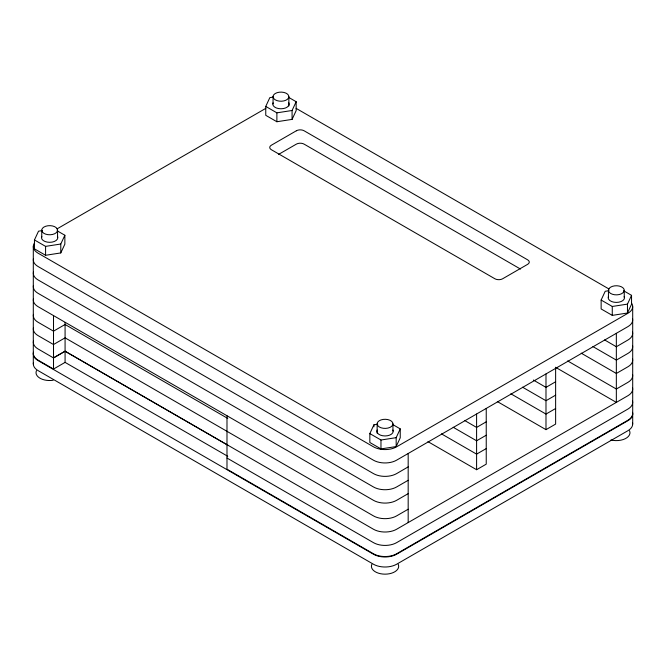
<?xml version="1.0" encoding="UTF-8"?>
<svg xmlns="http://www.w3.org/2000/svg" width="666" height="666" viewBox="0 0 666 666"><rect width="100%" height="100%" fill="white"/><g stroke="black" fill="none" stroke-linecap="round" stroke-linejoin="round"><path stroke-width="1" d="M53.513 315.592L53.513 369.056L65.077 362.379L227.764 456.302M57.151 230.802L64.86 235.248L64.86 244.156L60.781 252.93L45.579 255.278L34.457 248.859L34.457 239.951L38.528 231.177L42.324 230.586M60.781 252.93L60.781 244.022L64.86 235.248M288.453 97.261L296.162 101.707L296.162 110.614L292.083 119.389L276.881 121.736L265.759 115.318L265.759 106.41L269.83 97.636L273.626 97.045M292.083 119.389L292.083 110.489L296.162 101.707M392.54 424.433L400.241 428.887L400.241 437.787L396.17 446.561L380.969 448.917L369.838 442.49L369.838 433.591L373.917 424.808L377.714 424.225M396.17 446.561L396.17 437.662L400.241 428.887M623.842 290.892L631.543 295.346L631.543 304.245L627.472 313.02L612.27 315.376L601.14 308.949L601.14 300.05L605.219 291.267L609.015 290.684M627.472 313.02L627.472 304.121L631.543 295.346M56.993 228.913L265.792 108.367M278.48 154.454L296.378 144.122A5.453 3.147 0 0 1 304.087 144.122L520.496 269.064M53.513 357.875L65.077 351.198L373.476 529.254A16.359 9.441 0 0 0 396.611 529.254L627.913 395.712A16.359 9.441 0 0 0 632.558 387.803M408.175 466.891L396.611 473.609A16.359 9.441 0 0 1 373.476 473.609L38.087 279.936A16.359 9.441 0 0 1 33.442 272.069M486.238 421.819L476.598 427.43L464.885 420.621M555.627 381.76L545.987 387.371L533.374 380.036M408.175 480.294L396.611 486.971A16.359 9.441 0 0 1 373.476 486.971L38.087 293.331A16.359 9.441 0 0 1 33.442 285.423M486.238 435.223L476.598 440.784L453.18 427.264M555.627 395.154L545.987 400.724L522.56 387.196M408.175 493.648L396.611 500.324A16.359 9.441 0 0 1 373.476 500.324L38.087 306.685A16.359 9.441 0 0 1 33.442 298.776M486.238 448.576L476.598 454.137L441.466 433.857M555.627 408.516L545.987 414.077L510.847 393.789M408.175 509.224L396.611 515.9A16.359 9.441 0 0 1 373.476 515.9L65.077 337.845L53.513 344.522L38.087 335.622A16.359 9.441 0 0 1 33.442 327.714M427.955 441.633L476.598 469.721L486.238 464.152L486.238 408.466M497.327 401.565L545.987 429.653L555.627 424.092L555.627 368.406M265.759 106.41L276.881 112.837L292.083 110.489M34.457 239.951L45.579 246.378L60.781 244.022M601.14 300.05L612.27 306.468L627.472 304.121M369.838 433.591L380.969 440.01L396.17 437.662M296.12 108.367L609.024 289.019M604.628 339.943L616.341 346.753L627.913 340.026A16.359 9.441 0 0 0 632.558 332.159M592.915 346.578L616.341 360.106L627.913 353.43A16.359 9.441 0 0 0 632.558 345.521M581.202 353.163L616.341 373.46L627.913 366.783A16.359 9.441 0 0 0 632.558 358.874M567.682 360.939L616.341 389.036L627.913 382.359A16.359 9.441 0 0 0 632.558 374.45M555.444 367.232L616.341 402.389L616.341 333.35M227.764 418.423L65.077 324.492L53.513 331.168L38.087 322.269A16.359 9.441 0 0 1 33.442 314.36M227.764 445.171L65.077 351.248L53.513 357.925L38.087 348.976A16.359 9.441 0 0 1 33.442 341.109M226.989 458.033L373.476 542.657A16.359 9.441 0 0 0 396.611 542.657L627.913 409.066A16.359 9.441 0 0 0 632.558 401.157M53.513 369.056L38.087 360.148A16.359 9.441 0 0 1 33.442 352.239M632.7 306.601L632.7 413.569M632.7 414.011L632.7 424.026M624.25 290.309A7.909 4.562 0 0 1 612.395 294.255A7.909 4.562 0 0 1 612.395 286.355A7.909 4.562 0 0 1 624.25 290.309L624.25 297.552M612.27 306.468L612.27 315.376M608.441 290.309L608.441 297.552M545.987 373.967L545.987 429.653M476.598 414.036L476.598 469.721M408.175 453.538L408.175 522.577M392.948 423.842A7.909 4.562 0 0 1 381.094 427.797A7.909 4.562 0 0 1 381.094 419.896A7.909 4.562 0 0 1 392.948 423.842L392.948 431.093M380.969 440.01L380.969 448.917M377.139 423.842L377.139 433.166M373.917 424.808L373.917 426.789M288.861 96.67A7.909 4.562 0 0 1 277.006 100.624A7.909 4.562 0 0 1 277.006 92.716A7.909 4.562 0 0 1 288.861 96.67L288.861 105.986M276.881 112.837L276.881 121.736M273.052 96.67L273.052 103.921M226.989 415.742L226.989 469.205L373.476 553.787A16.359 9.441 0 0 0 396.611 553.787L627.913 420.246A16.359 9.441 0 0 0 632.558 412.329M65.077 322.419L65.077 362.379M57.559 230.211A7.909 4.562 0 0 1 45.704 234.166A7.909 4.562 0 0 1 45.704 226.257A7.909 4.562 0 0 1 57.559 230.211L57.559 237.462M45.579 246.378L45.579 255.278M41.75 230.211L41.75 237.462M33.3 246.503L33.3 353.471M33.3 353.921L33.3 363.936M392.94 430.011A8.175 4.72 0 0 1 385.04 435.955A8.175 4.72 0 0 1 377.147 430.011M624.242 296.47A8.175 4.72 0 0 1 616.341 302.414A8.175 4.72 0 0 1 608.449 296.47M57.551 236.38A8.175 4.72 0 0 1 49.659 242.324A8.175 4.72 0 0 1 41.758 236.38M288.853 102.839A8.175 4.72 0 0 1 280.96 108.783A8.175 4.72 0 0 1 273.06 102.839M53.18 380.261A13.628 7.867 0 0 1 36.488 370.621M629.512 430.711A13.628 7.867 0 0 1 625.249 438.711A13.628 7.867 0 0 1 610.922 439.968M398.21 564.252A13.628 7.867 0 0 1 385.04 574.159A13.628 7.867 0 0 1 371.878 564.252M632.558 412.778A16.359 9.441 0 0 1 627.913 420.687L396.611 554.229A16.359 9.441 0 0 1 373.476 554.229L38.087 360.597A16.359 9.441 0 0 1 33.442 352.689M632.558 422.793A16.359 9.441 0 0 1 627.913 430.702L396.611 564.244A16.359 9.441 0 0 1 373.476 564.244L38.087 370.612A16.359 9.441 0 0 1 33.442 362.704M33.442 258.624A16.359 9.441 0 0 0 38.087 266.533L373.476 460.214A16.359 9.441 0 0 0 396.611 460.173L627.913 326.631A16.359 9.441 0 0 0 632.558 318.723M34.549 242.89A16.359 9.441 0 0 0 38.087 253.18L373.476 446.819A16.359 9.441 0 0 0 396.611 446.819L627.913 313.278A16.359 9.441 0 0 0 631.451 302.98M296.378 130.769L271.32 145.238A5.453 3.147 0 0 0 271.32 149.684L494.913 278.779A5.453 3.147 0 0 0 502.622 278.779L527.68 264.31A5.453 3.147 0 0 0 527.68 259.857L304.087 130.769A5.453 3.147 0 0 0 296.378 130.769"/></g></svg>
